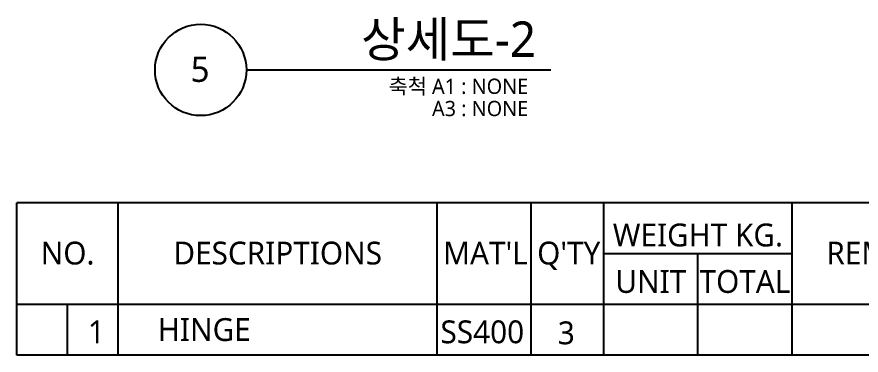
# Model space of a CAD drawing. Header units: millimetres. Extents: x 232323 to 272954, y -5343 to 8721.
# Drawn here: x 250038 to 251703, y -5333 to -4666 of the extents above; entities that cross this region are included whole.
import ezdxf
from ezdxf.enums import TextEntityAlignment as Align

# ---------------------------------------------------------------- set-up
doc = ezdxf.new("R2010")
doc.units = ezdxf.units.MM
doc.header["$MEASUREMENT"] = 0
doc.layers.get('0').update_dxf_attribs({"linetype": 'CONTINUOUS'})
for name, color, linetype, lineweight in [('A-MKXX-NAME', 3, 'CONTINUOUS', 25), ('A-XXXX-SYMB', 7, 'CONTINUOUS', 25), ('A-XXXX-TXT1', 3, 'CONTINUOUS', 25)]:
    doc.layers.add(name, color=color, linetype=linetype, lineweight=lineweight)
doc.styles.add('맑은고딕', font='malgun.ttf')

msp = doc.modelspace()

# ---------------------------------------------------------------- linework, layer by layer
for p, q in [((250037.9, -5333), (250037.9, -5033)), ((251966.3, -5033), (250037.9, -5033)), ((250237.9, -5333), (250237.9, -5033)), ((250866.4, -5333), (250866.4, -5033)), ((251052.1, -5333), (251052.1, -5033)), ((251195, -5333), (251195, -5033)), ((251566.4, -5333), (251566.4, -5033)), ((251195, -5133), (251566.4, -5133)), ((251380.7, -5333), (251380.7, -5133)), ((251966.3, -5233), (250037.9, -5233)), ((250137.9, -5333), (250137.9, -5233)), ((251966.3, -5333), (250037.9, -5333))]:
    msp.add_line(p, q)
at = {"layer": 'A-XXXX-SYMB'}
msp.add_line((250490.4, -4771), (251090.4, -4771), dxfattribs=at)
msp.add_circle((250400.4, -4771), 90, dxfattribs=at)

# ---------------------------------------------------------------- texts
at = {"layer": 'A-MKXX-NAME', "style": '맑은고딕'}
for s, p in [('WEIGHT KG.', (251380.7, -5118.7)), ('NO.', (250137.9, -5154.4)), ('DESCRIPTIONS', (250552.2, -5154.4)), ("MAT'L", (250961.8, -5154.4)), ("Q'TY", (251126.1, -5154.4)), ('REMARKS', (251766.3, -5154.4)), ('UNIT', (251287.8, -5210.4)), ('TOTAL', (251473.5, -5210.4)), ('1', (250194.6, -5309.6))]:
    msp.add_text(s, height=45, dxfattribs=at).set_placement(p, align=Align.CENTER)
at = {"layer": 'A-MKXX-NAME', "color": 6, "style": '맑은고딕'}
msp.add_text('HINGE', height=45, dxfattribs=at).set_placement((250316, -5305.1))
msp.add_text('SS400', height=45, dxfattribs=at).set_placement((250955.6, -5309.6), align=Align.CENTER)
msp.add_text('3', height=45, dxfattribs=at).set_placement((251138, -5311.6), align=Align.RIGHT)
at = {"layer": 'A-XXXX-TXT1', "style": '맑은고딕'}
msp.add_text('상세도-2', height=70, dxfattribs=at).set_placement((251061.8, -4766.4), align=Align.BOTTOM_RIGHT)
msp.add_text('5', height=50, dxfattribs=at).set_placement((250399.2, -4769.9), align=Align.MIDDLE)
for s, p in [('축척 A1 : NONE', (251046.2, -4788.2)), ('A3 : NONE', (251046.2, -4832))]:
    msp.add_text(s, height=30, dxfattribs=at).set_placement(p, align=Align.TOP_RIGHT)

doc.saveas('drawing.dxf')
